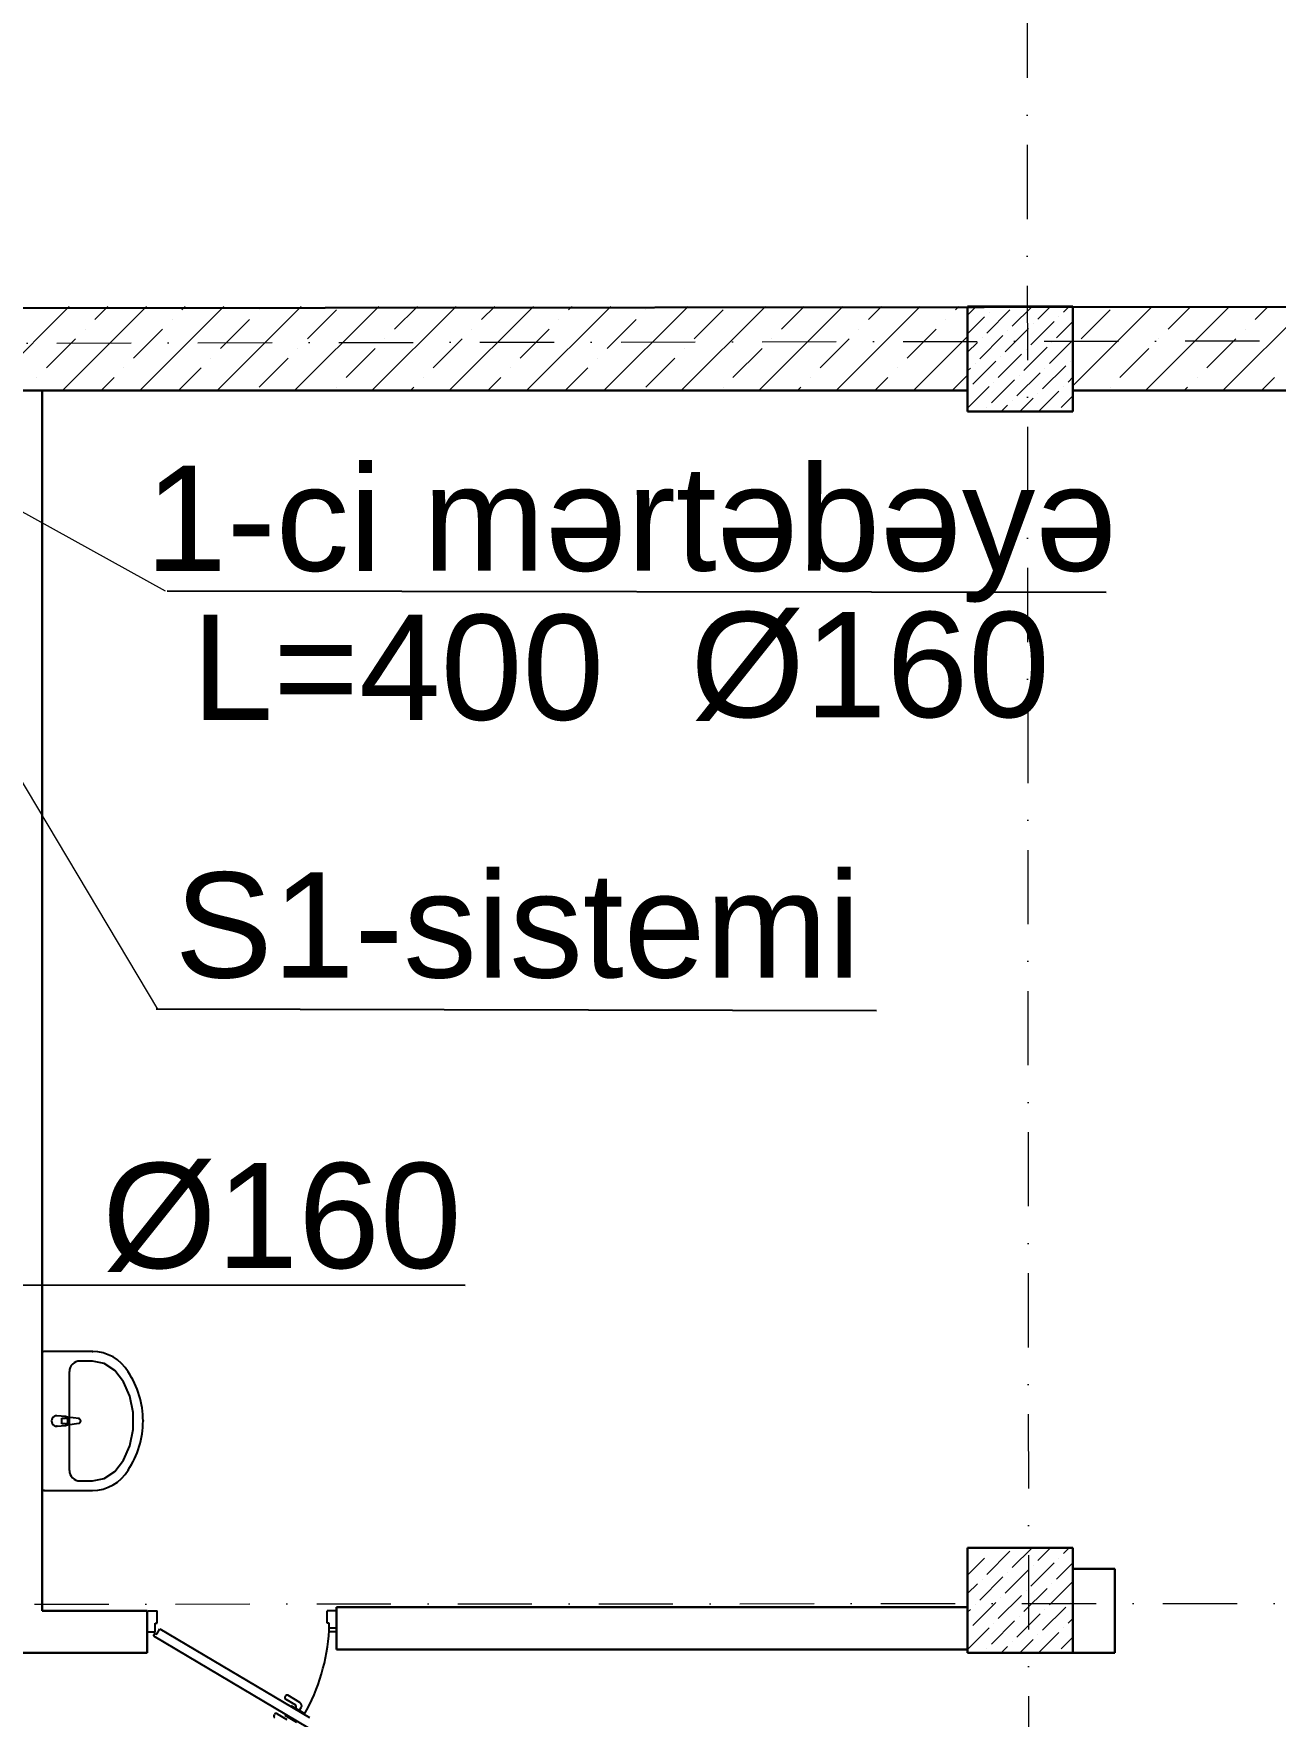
# Model space of a CAD drawing. Header units: millimetres. Extents: x 895788 to 1136524, y -21936 to 400945.
# Drawn here: x 1043283 to 1049184, y 134132 to 142130 of the extents above; entities that cross this region are included whole.
import ezdxf

# ---------------------------------------------------------------- set-up
doc = ezdxf.new("R2010")
doc.units = ezdxf.units.MM
doc.linetypes.add('Штрихпунктирная', pattern=[670.277762, 352.777767, -176.388884, 0, -141.111112])
doc.layers.add('0_ANNOT_Dimensions', color=7, linetype='Continuous')
doc.layers.add('Конструктив - Ограждающий', color=7, linetype='Continuous')
doc.layers.add('ДВЕРИ', color=7, linetype='Continuous', lineweight=5)
doc.layers.add('оси_Ном._пера__1', color=7, linetype='Continuous', lineweight=15)
doc.layers.add('Интерьер - Мебель_Ном._пера__75', color=160, linetype='Continuous', lineweight=25, true_color=0x2731ed)
doc.styles.get("Standard").update_dxf_attribs({"font": 'arial.ttf', "height": 400})

msp = doc.modelspace()

# ---------------------------------------------------------------- linework, layer by layer
at = {"color": 0, "lineweight": 30}
for p, q in [((1035057.739, 140816.022), (1056808.963, 140841.418)), ((1047721.507, 140433.766), (1042221.117, 140433.766)), ((1043122.386, 140433.766), (1043322.386, 140433.766)), ((1043322.386, 140433.766), (1043322.386, 134633.76)), ((1053621.488, 140433.766), (1048221.507, 140433.766)), ((1048221.507, 134833.76), (1048420.683, 134833.76)), ((1048420.683, 134833.76), (1048420.683, 134433.76)), ((1043322.386, 134633.76), (1043822.386, 134633.76)), ((1043822.386, 134548.76), (1043822.386, 134633.76)), ((1044722.386, 134650.665), (1047721.507, 134650.665)), ((1044722.386, 134565.665), (1044722.386, 134650.665)), ((1043822.386, 134433.76), (1043822.386, 134548.76)), ((1044722.386, 134450.665), (1044722.386, 134565.665)), ((1044722.386, 134450.665), (1047721.507, 134450.665)), ((1043822.386, 134433.76), (1043022.735, 134433.761)), ((1048420.683, 134433.76), (1048221.507, 134433.76))]:
    msp.add_line(p, q, dxfattribs=at)
at = {"color": 3, "lineweight": 30}
for p, q in [((1048221.507, 140833.766), (1047721.507, 140833.766)), ((1047721.507, 140833.766), (1047721.507, 140333.766)), ((1048221.507, 140333.766), (1048221.507, 140833.766)), ((1047721.507, 140333.766), (1048221.507, 140333.766)), ((1048221.507, 134933.76), (1047721.507, 134933.76)), ((1047721.507, 134933.76), (1047721.507, 134433.76)), ((1048221.507, 134433.76), (1048221.507, 134933.76)), ((1047721.507, 134433.76), (1048221.507, 134433.76))]:
    msp.add_line(p, q, dxfattribs=at)
at = {"lineweight": 9}
for p, q in [((1047721.507, 140704.224), (1047801.363, 140784.08)), ((1047724.023, 140795.129), (1047762.661, 140833.766)), ((1047812.412, 140706.74), (1047922.897, 140817.226)), ((1047823.46, 140806.177), (1047823.46, 140806.177)), ((1047845.557, 140828.274), (1047851.049, 140833.766)), ((1047933.946, 140739.886), (1048027.826, 140833.766)), ((1048055.48, 140773.032), (1048116.214, 140833.766)), ((1048154.916, 140784.08), (1048154.916, 140784.08)), ((1048177.014, 140806.177), (1048204.602, 140833.766)), ((1047779.266, 140585.206), (1047889.751, 140695.692)), ((1047900.8, 140618.352), (1048011.285, 140728.837)), ((1047911.849, 140717.789), (1047911.849, 140717.789)), ((1048022.334, 140651.498), (1048132.819, 140761.983)), ((1048033.383, 140750.934), (1048033.383, 140750.934)), ((1048143.868, 140684.643), (1048221.507, 140762.282)), ((1047721.507, 140615.836), (1047768.217, 140662.546)), ((1047790.315, 140684.643), (1047790.315, 140684.643)), ((1047867.654, 140496.818), (1047978.14, 140607.303)), ((1047989.188, 140529.964), (1048099.674, 140640.449)), ((1048000.237, 140629.401), (1048000.237, 140629.401)), ((1048110.722, 140563.109), (1048221.208, 140673.595)), ((1048121.771, 140662.546), (1048121.771, 140662.546)), ((1047721.507, 140527.447), (1047735.072, 140541.012)), ((1047746.12, 140463.672), (1047856.606, 140574.158)), ((1047757.169, 140563.109), (1047757.169, 140563.109)), ((1047878.703, 140596.255), (1047878.703, 140596.255)), ((1048077.577, 140441.575), (1048188.062, 140552.061)), ((1048088.625, 140541.012), (1048088.625, 140541.012)), ((1048210.159, 140574.158), (1048210.159, 140574.158)), ((1047721.507, 140350.671), (1047823.46, 140452.624)), ((1047834.509, 140375.284), (1047944.994, 140485.769)), ((1047845.557, 140474.721), (1047845.557, 140474.721)), ((1047956.043, 140408.43), (1048066.528, 140518.915)), ((1047967.091, 140507.867), (1047967.091, 140507.867)), ((1048177.014, 140452.624), (1048177.014, 140452.624)), ((1048199.111, 140474.721), (1048221.507, 140497.117)), ((1047724.023, 140441.575), (1047724.023, 140441.575)), ((1047933.946, 140386.333), (1047933.946, 140386.333)), ((1047969.767, 140333.766), (1048033.383, 140397.381)), ((1048055.48, 140419.478), (1048055.48, 140419.478)), ((1048058.156, 140333.766), (1048154.916, 140430.527)), ((1048165.965, 140353.187), (1048221.507, 140408.729)), ((1047812.412, 140353.187), (1047812.412, 140353.187)), ((1047881.379, 140333.766), (1047911.849, 140364.235)), ((1047933.946, 134839.88), (1048027.826, 134933.76)), ((1048055.48, 134873.026), (1048116.214, 134933.76)), ((1048177.014, 134906.172), (1048204.602, 134933.76)), ((1047721.507, 134804.218), (1047801.363, 134884.074)), ((1047812.412, 134806.735), (1047922.897, 134917.22)), ((1048022.334, 134751.492), (1048132.819, 134861.977)), ((1048033.383, 134850.929), (1048033.383, 134850.929)), ((1048143.868, 134784.638), (1048221.507, 134862.277)), ((1048154.916, 134884.074), (1048154.916, 134884.074)), ((1047779.266, 134685.201), (1047889.751, 134795.686)), ((1047790.315, 134784.638), (1047790.315, 134784.638)), ((1047900.8, 134718.346), (1048011.285, 134828.832)), ((1047911.849, 134817.783), (1047911.849, 134817.783)), ((1048110.722, 134663.104), (1048221.208, 134773.589)), ((1047721.507, 134715.83), (1047768.217, 134762.54)), ((1047867.654, 134596.812), (1047978.14, 134707.298)), ((1047878.703, 134696.249), (1047878.703, 134696.249)), ((1047989.188, 134629.958), (1048099.674, 134740.443)), ((1048000.237, 134729.395), (1048000.237, 134729.395)), ((1048121.771, 134762.54), (1048121.771, 134762.54)), ((1047721.507, 134627.442), (1047735.072, 134641.006)), ((1047746.12, 134563.667), (1047856.606, 134674.152)), ((1047757.169, 134663.104), (1047757.169, 134663.104)), ((1047956.043, 134508.424), (1048066.528, 134618.909)), ((1047967.091, 134607.861), (1047967.091, 134607.861)), ((1048077.577, 134541.57), (1048188.062, 134652.055)), ((1048088.625, 134641.006), (1048088.625, 134641.006)), ((1048210.159, 134674.152), (1048210.159, 134674.152)), ((1047721.507, 134450.665), (1047823.46, 134552.618)), ((1047724.023, 134541.57), (1047724.023, 134541.57)), ((1047834.509, 134475.278), (1047944.994, 134585.764)), ((1047845.557, 134574.715), (1047845.557, 134574.715)), ((1048058.156, 134433.76), (1048154.916, 134530.521)), ((1048177.014, 134552.618), (1048177.014, 134552.618)), ((1048199.111, 134574.715), (1048221.507, 134597.111)), ((1047812.412, 134453.181), (1047812.412, 134453.181)), ((1047881.379, 134433.76), (1047911.849, 134464.23)), ((1047933.946, 134486.327), (1047933.946, 134486.327)), ((1047969.767, 134433.76), (1048033.383, 134497.375)), ((1048055.48, 134519.473), (1048055.48, 134519.473)), ((1048165.965, 134453.181), (1048221.507, 134508.723))]:
    msp.add_line(p, q, dxfattribs=at)
at = {"color": 7, "lineweight": 0}
for p, q in [((1043908.55, 139480.101), (1042571.714, 140220.307)), ((1043872.454, 137493.612), (1042544.963, 139718.984))]:
    msp.add_line(p, q, dxfattribs=at)
for p, q in [((1048380.81, 139474.101), (1043916.499, 139480.09)), ((1047288.088, 137485.436), (1043865.524, 137493.612)), ((1045334.048, 136179.619), (1042667.73, 136182.091))]:
    msp.add_line(p, q)
at = {"layer": '0_ANNOT_Dimensions', "lineweight": 9}
msp.add_line((1043322.386, 139662.755), (1043322.386, 139724.818), dxfattribs=at)
at = {"layer": 'ДВЕРИ', "color": 251, "lineweight": 25, "true_color": 0x636466}
for p, q in [((1043824.911, 134633.76), (1043869.45, 134633.76)), ((1043869.45, 134575.587), (1043869.45, 134633.128)), ((1044722.386, 134633.76), (1044677.913, 134633.76)), ((1044677.913, 134575.587), (1044677.913, 134633.76)), ((1043824.911, 134534.281), (1043860.542, 134534.281)), ((1043824.911, 134534.281), (1043860.542, 134534.281)), ((1043852.043, 134514.841), (1043859.867, 134528.011)), ((1043859.867, 134528.011), (1043867.525, 134523.461)), ((1043860.542, 134534.281), (1043860.542, 134575.587)), ((1043860.542, 134575.587), (1043869.45, 134575.587)), ((1043867.525, 134523.461), (1043882.449, 134548.583)), ((1043882.449, 134548.583), (1044593.277, 134126.305)), ((1044686.82, 134575.587), (1044677.913, 134575.587)), ((1044686.82, 134534.281), (1044686.82, 134575.587)), ((1044722.386, 134551.186), (1044686.82, 134551.186)), ((1044722.386, 134534.281), (1044686.82, 134534.281)), ((1043852.043, 134514.841), (1044585.844, 134078.91)), ((1044479.126, 134229.21), (1044477.323, 134226.175)), ((1044480.432, 134213.968), (1044526.38, 134186.671)), ((1044547.967, 134198.674), (1044491.334, 134232.319)), ((1044425.484, 134138.914), (1044427.286, 134141.949)), ((1044439.494, 134145.058), (1044485.442, 134117.761)), ((1044478.319, 134136.46), (1044481.001, 134140.974)), ((1044534.122, 134103.309), (1044478.319, 134136.46)), ((1044503.87, 134179.469), (1044506.975, 134184.697)), ((1044506.975, 134184.697), (1044562.778, 134151.546)), ((1044529.488, 134174.463), (1044528.109, 134172.142)), ((1044546.453, 134161.244), (1044554.185, 134174.259)), ((1044562.778, 134151.546), (1044559.649, 134146.278))]:
    msp.add_line(p, q, dxfattribs=at)
for centre, radius, start, end in [((1043767.119, 134595.725), 921.529, 330.4294111, 356.5923451), ((1044484.981, 134221.626), 8.908, 149.2867078, 239.2867078), ((1044486.784, 134224.66), 8.908, 59.2867078, 149.2867078), ((1044433.142, 134134.365), 8.908, 149.2867078, 239.2867078), ((1044434.945, 134137.399), 8.908, 59.2867078, 149.2867078), ((1044521.83, 134179.013), 8.908, 329.2867078, 59.2867078), ((1044538.868, 134183.358), 17.816, 329.2867078, 59.2867078)]:
    msp.add_arc(centre, radius, start, end, dxfattribs=at)
at = {"layer": 'Интерьер - Мебель_Ном._пера__75', "color": 251, "linetype": 'Continuous', "true_color": 0x636466}
for p, q in [((1043322.386, 135856.295), (1043322.386, 135536.295)), ((1043562.386, 135866.295), (1043332.386, 135866.295)), ((1043562.386, 135821.295), (1043502.386, 135821.295)), ((1043617.323, 135809.751), (1043562.386, 135821.295)), ((1043667.811, 135776.052), (1043617.323, 135809.751)), ((1043452.386, 135301.295), (1043452.386, 135771.295)), ((1043709.757, 135722.93), (1043667.811, 135776.052)), ((1043739.764, 135654.688), (1043709.757, 135722.93)), ((1043755.401, 135576.855), (1043739.764, 135654.688)), ((1043755.401, 135495.735), (1043755.401, 135576.855)), ((1043322.386, 135536.295), (1043322.386, 135216.295)), ((1043434.338, 135557.295), (1043392.386, 135561.295)), ((1043392.386, 135511.295), (1043434.338, 135515.295)), ((1043417.296, 135549.895), (1043432.167, 135549.895)), ((1043417.296, 135522.695), (1043417.296, 135549.895)), ((1043432.167, 135522.695), (1043417.296, 135522.695)), ((1043496.786, 135547.395), (1043443.852, 135554.025)), ((1043443.852, 135518.565), (1043496.786, 135525.195)), ((1043739.764, 135417.902), (1043755.401, 135495.735)), ((1043709.757, 135349.66), (1043739.764, 135417.902)), ((1043667.811, 135296.538), (1043709.757, 135349.66)), ((1043502.386, 135251.295), (1043562.386, 135251.295)), ((1043562.386, 135251.295), (1043617.323, 135262.84)), ((1043617.323, 135262.84), (1043667.811, 135296.538)), ((1043332.386, 135206.295), (1043562.386, 135206.295))]:
    msp.add_line(p, q, dxfattribs=at)
for centre, major_axis, start_param, end_param in [((1043332.386, 135856.295), (-7.071, 7.071), -0.78539816, 0.78539816), ((1043502.386, 135771.295), (-35.355, 35.355), -0.78539816, 0.78539816), ((1043562.386, 135668.984), (-139.52, 139.52), 4.46233911, 5.49778714), ((1043379.939, 135536.295), (-298.715, 298.715), 3.92699082, 4.51219028), ((1043392.386, 135536.295), (17.678, 17.678), 0.78539816, 3.92699082), ((1043432.167, 135536.295), (-9.617, 9.617), 2.35619449, 5.49778714), ((1043432.438, 135536.295), (-14.91, 14.91), -1.35736046, -0.87562483), ((1043432.438, 135536.295), (14.91, 14.91), 4.01721748, 4.49895311), ((1043432.438, 135536.295), (-14.91, 14.91), 2.92815678, 4.92582485), ((1043495.395, 135536.295), (-7.91, 7.91), 2.48079223, 5.3731894), ((1043379.939, 135536.295), (298.715, 298.715), 4.91258768, 5.49778714), ((1043502.386, 135301.295), (35.355, 35.355), 2.35619449, 3.92699082), ((1043562.386, 135403.606), (139.52, 139.52), 3.92699082, 4.96243885), ((1043332.386, 135216.295), (7.071, 7.071), 2.35619449, 3.92699082)]:
    msp.add_ellipse(centre, major_axis=major_axis, ratio=1, start_param=start_param, end_param=end_param, dxfattribs=at)
for p in [(1043322.386, 135856.295), (1043562.386, 135866.295), (1043732.091, 135769.64), (1043392.386, 135511.295), (1043434.338, 135557.295), (1043443.852, 135518.565), (1043496.786, 135547.395), (1043802.386, 135536.295), (1043732.091, 135302.95), (1043332.386, 135206.295)]:
    msp.add_point(p, dxfattribs=at)
at = {"layer": 'Конструктив - Ограждающий', "color": 18, "linetype": 'Continuous', "lineweight": 0, "true_color": 0x000000}
for p, q in [((1043051.709, 140433.766), (1043451.709, 140833.766)), ((1043419.405, 140433.766), (1043819.405, 140833.766)), ((1043573.082, 140771.291), (1043635.557, 140833.766)), ((1043787.1, 140433.766), (1044187.1, 140833.766)), ((1043940.778, 140771.291), (1043940.778, 140771.291)), ((1043986.74, 140817.253), (1044003.252, 140833.766)), ((1044154.796, 140433.766), (1044554.796, 140833.766)), ((1044170.587, 140633.406), (1044308.473, 140771.291)), ((1044354.435, 140817.253), (1044354.435, 140817.253)), ((1044522.491, 140433.766), (1044922.491, 140833.766)), ((1044584.245, 140679.367), (1044722.131, 140817.253)), ((1044890.187, 140433.766), (1045290.187, 140833.766)), ((1044997.902, 140725.329), (1045106.339, 140833.766)), ((1045257.882, 140433.766), (1045657.882, 140833.766)), ((1045411.56, 140771.291), (1045474.035, 140833.766)), ((1045625.578, 140433.766), (1046025.578, 140833.766)), ((1045779.255, 140771.291), (1045779.255, 140771.291)), ((1045825.217, 140817.253), (1045841.73, 140833.766)), ((1045993.273, 140433.766), (1046393.273, 140833.766)), ((1046009.065, 140633.406), (1046146.951, 140771.291)), ((1046192.913, 140817.253), (1046192.913, 140817.253)), ((1046360.969, 140433.766), (1046760.969, 140833.766)), ((1046422.722, 140679.367), (1046560.608, 140817.253)), ((1046728.664, 140433.766), (1047128.664, 140833.766)), ((1046836.38, 140725.329), (1046944.817, 140833.766)), ((1047096.36, 140433.766), (1047496.36, 140833.766)), ((1047250.037, 140771.291), (1047312.512, 140833.766)), ((1047617.733, 140771.291), (1047617.733, 140771.291)), ((1047663.695, 140817.253), (1047680.208, 140833.766)), ((1048221.507, 140823.522), (1048231.751, 140833.766)), ((1048221.507, 140455.827), (1048599.446, 140833.766)), ((1048261.2, 140679.367), (1048399.086, 140817.253)), ((1048567.142, 140433.766), (1048967.142, 140833.766)), ((1048674.857, 140725.329), (1048783.294, 140833.766)), ((1048934.837, 140433.766), (1049334.837, 140833.766)), ((1049088.515, 140771.291), (1049150.99, 140833.766)), ((1043527.12, 140725.329), (1043527.12, 140725.329)), ((1043756.93, 140587.444), (1043894.816, 140725.329)), ((1045365.598, 140725.329), (1045365.598, 140725.329)), ((1045595.408, 140587.444), (1045733.293, 140725.329)), ((1047204.075, 140725.329), (1047204.075, 140725.329)), ((1047433.885, 140587.444), (1047571.771, 140725.329)), ((1047464.055, 140433.766), (1047721.507, 140691.218)), ((1049042.553, 140725.329), (1049042.553, 140725.329)), ((1043343.273, 140541.482), (1043481.158, 140679.367)), ((1044538.283, 140633.406), (1044538.283, 140633.406)), ((1044768.093, 140495.52), (1044905.978, 140633.406)), ((1044951.94, 140679.367), (1044951.94, 140679.367)), ((1045181.75, 140541.482), (1045319.636, 140679.367)), ((1046376.761, 140633.406), (1046376.761, 140633.406)), ((1046606.57, 140495.52), (1046744.456, 140633.406)), ((1046790.418, 140679.367), (1046790.418, 140679.367)), ((1047020.228, 140541.482), (1047158.114, 140679.367)), ((1048445.048, 140495.52), (1048582.934, 140633.406)), ((1048628.896, 140679.367), (1048628.896, 140679.367)), ((1048858.705, 140541.482), (1048996.591, 140679.367)), ((1043710.968, 140541.482), (1043710.968, 140541.482)), ((1043970.948, 140433.766), (1044078.664, 140541.482)), ((1044124.626, 140587.444), (1044124.626, 140587.444)), ((1044354.435, 140449.558), (1044492.321, 140587.444)), ((1045549.446, 140541.482), (1045549.446, 140541.482)), ((1045809.426, 140433.766), (1045917.141, 140541.482)), ((1045963.103, 140587.444), (1045963.103, 140587.444)), ((1046192.913, 140449.558), (1046330.799, 140587.444)), ((1047387.923, 140541.482), (1047387.923, 140541.482)), ((1043297.311, 140495.52), (1043297.311, 140495.52)), ((1043603.252, 140433.766), (1043665.006, 140495.52)), ((1044722.131, 140449.558), (1044722.131, 140449.558)), ((1045074.035, 140433.766), (1045089.826, 140449.558)), ((1045135.788, 140495.52), (1045135.788, 140495.52)), ((1045441.73, 140433.766), (1045503.484, 140495.52)), ((1046560.608, 140449.558), (1046560.608, 140449.558)), ((1046912.512, 140433.766), (1046928.304, 140449.558)), ((1046974.266, 140495.52), (1046974.266, 140495.52)), ((1047280.208, 140433.766), (1047341.961, 140495.52)), ((1047647.903, 140433.766), (1047721.507, 140507.37)), ((1048399.086, 140449.558), (1048399.086, 140449.558)), ((1048750.99, 140433.766), (1048766.781, 140449.558)), ((1048812.743, 140495.52), (1048812.743, 140495.52)), ((1049118.685, 140433.766), (1049180.439, 140495.52))]:
    msp.add_line(p, q, dxfattribs=at)
at = {"layer": 'оси_Ном._пера__1', "linetype": 'Штрихпунктирная'}
for p, q in [((1048003.618, 142942.904), (1048013.451, 131777.411)), ((1032666.804, 140640.669), (1057575.452, 140685.594)), ((1032560.996, 134659.117), (1057850.363, 134674.792))]:
    msp.add_line(p, q, dxfattribs=at)

# ---------------------------------------------------------------- texts
at = {"color": 7}
for s, p in [('L=400', (1044032.618, 138868.852)), ('Ø160', (1046404.046, 138881.564)), ('S1-sistemi', (1043952.602, 137643.978)), ('Ø160', (1043608.325, 136262.887))]:
    msp.add_text(s, height=500, rotation=0.0028183, dxfattribs=at).set_placement(p)
at = {"color": 7, "insert": (1048431.774, 139426.535), "char_height": 500, "attachment_point": 9, "rotation": 0.0028183}
msp.add_mtext_dynamic_manual_height_columns('{\\fArial|b0|i0|c238|p34;1-ci mərtəbəyə}', width=5516.71509, gutter_width=2000, heights=[0], dxfattribs=at)

doc.saveas('drawing.dxf')
